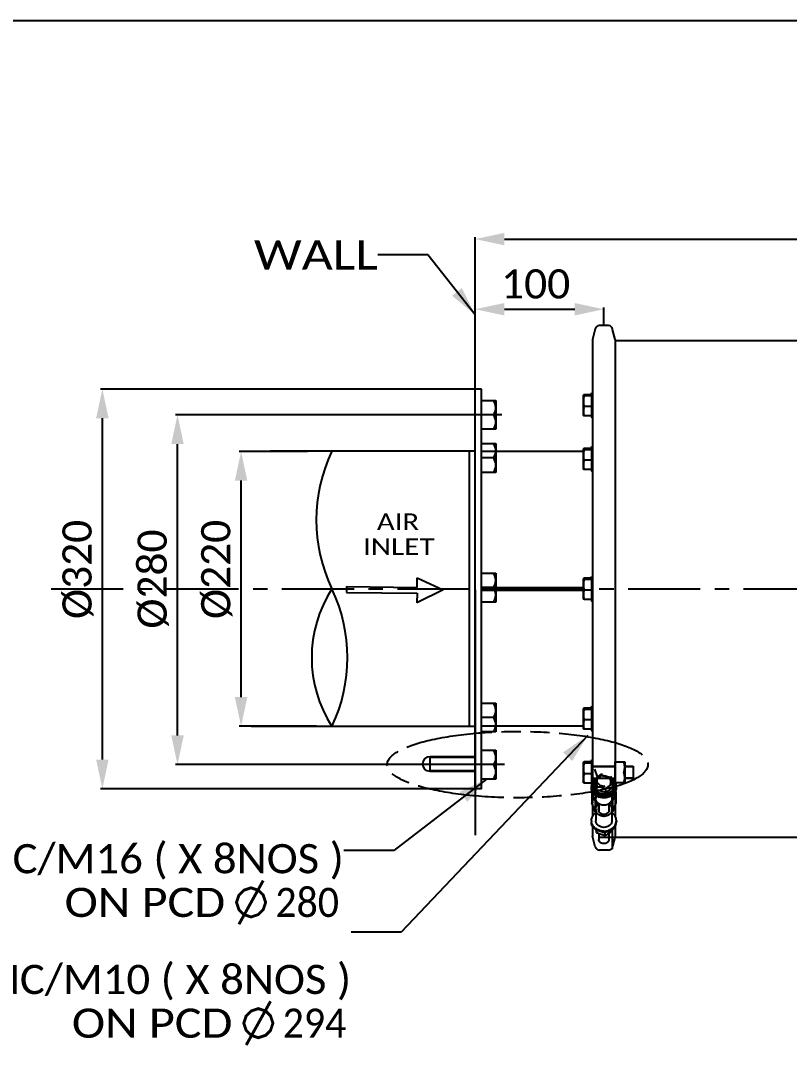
# Model space of a CAD drawing. Header units: millimetres. Extents: x 330 to 5284, y -2489 to 1657.
# Drawn here: x 1496 to 2111, y -1325 to -503 of the extents above; entities that cross this region are included whole.
import ezdxf
from ezdxf.enums import TextEntityAlignment as Align

# ---------------------------------------------------------------- set-up
doc = ezdxf.new("R2010")
doc.units = ezdxf.units.MM
doc.header["$LTSCALE"] = 154
doc.header["$PDMODE"] = 3
doc.header["$PDSIZE"] = 8
doc.linetypes.add('CENTER', pattern=[0.6, 0.375, -0.075, 0.075, -0.075])
doc.linetypes.add('PHANTOM', pattern=[0.8, 0.45, -0.05, 0.1, -0.05, 0.1, -0.05])
doc.layers.get('0').update_dxf_attribs({"linetype": 'CONTINUOUS'})
doc.layers.get('Defpoints').update_dxf_attribs({"linetype": 'CONTINUOUS'})
for name, color, linetype in [('00_BUW_DATUM', 7, 'CONTINUOUS'), ('02___PRT_ALL_AXES', 7, 'CONTINUOUS'), ('DEFAULT_3', 7, 'PHANTOM')]:
    doc.layers.add(name, color=color, linetype=linetype)
doc.styles.get("Standard").update_dxf_attribs({"font": 'calibri.ttf'})
doc.dimstyles.new('DIMSTYLE_1', dxfattribs={"dimtxt": 23.333333, "dimasz": 23.333333, "dimexe": 1.5, "dimexo": 1, "dimgap": 0.875, "dimtad": 1, "dimdec": 0, "dimdsep": 46, "dimtxsty": 'Standard', "dimblk": '_FILLED', "dimblk1": '_FILLED', "dimblk2": '_FILLED', "dimcen": 0.09, "dimazin": 2, "dimtp": 0.01, "dimtm": 0.01, "dimtfac": 1, "dimtdec": 0, "dimtofl": 0, "dimtmove": 0, "dimatfit": 3, "dimldrblk": '_FILLED', "dimfxl": 1, "dimtolj": 1, "dimarcsym": 0})
doc.dimstyles.new('DIMSTYLE_3', dxfattribs={"dimtxt": 23.333333, "dimasz": 23.333333, "dimexe": 1.5, "dimexo": 1, "dimgap": 0.875, "dimtad": 1, "dimdsep": 46, "dimtxsty": 'Standard', "dimblk": '_FILLED', "dimblk1": '_FILLED', "dimblk2": '_FILLED', "dimcen": 0.09, "dimazin": 2, "dimtp": 0.01, "dimtm": 0.01, "dimtfac": 1, "dimtofl": 0, "dimtmove": 0, "dimatfit": 3, "dimldrblk": '_FILLED', "dimfxl": 1, "dimtolj": 1, "dimarcsym": 0})
doc.dimstyles.get("Standard").update_dxf_attribs({"dimtxt": 23.333333, "dimasz": 23.333333, "dimexe": 1.5, "dimexo": 1, "dimtad": 1, "dimdsep": 46, "dimtxsty": 'Standard', "dimblk": '_FILLED', "dimblk1": '_FILLED', "dimblk2": '_FILLED', "dimcen": 0.09, "dimazin": 2, "dimtol": 1, "dimtp": 0.01, "dimtm": 0.01, "dimtfac": 1, "dimtofl": 0, "dimtmove": 0, "dimatfit": 3, "dimldrblk": '_FILLED', "dimfxl": 1, "dimtolj": 1, "dimarcsym": 0})

# ---------------------------------------------------------------- blocks, each defined once
blk = doc.blocks.new('_FILLED')
at = {"color": 0, "linetype": 'ByBlock'}
blk.add_solid([(0, 0), (-1, 0.214), (-1, -0.214)], dxfattribs=at)
blk = doc.blocks.new('*D314')
at = {"color": 0, "lineweight": -2}
for p, q in [((1859.81, -753.81), (1859.81, -733.07)), ((1883.14, -734.57), (1939.47, -734.57)), ((1962.81, -746.72), (1962.81, -733.07))]:
    blk.add_line(p, q, dxfattribs=at)
at = {"layer": 'Defpoints', "color": 0}
for p in [(1962.81, -734.57), (1859.81, -754.81), (1962.81, -747.72)]:
    blk.add_point(p, dxfattribs=at)
at = {"color": 0, "linetype": 'ByBlock', "lineweight": -2, "xscale": 23.3333333333, "yscale": 23.3333333333, "zscale": 23.3333333333, "rotation": 180}
blk.add_blockref('_FILLED', (1859.81, -734.57), dxfattribs=at)
at = {"color": 0, "linetype": 'ByBlock', "lineweight": -2, "xscale": 23.3333333333, "yscale": 23.3333333333, "zscale": 23.3333333333}
blk.add_blockref('_FILLED', (1962.81, -734.57), dxfattribs=at)
at = {"color": 0, "insert": (1908.21, -702.59), "char_height": 23.3333, "attachment_point": 2, "line_spacing_factor": 0.9}
blk.add_mtext('\\A1;\\A1;100', dxfattribs=at)
blk = doc.blocks.new('*D315')
at = {"color": 0, "lineweight": -2}
for p, q in [((1859.81, -753.81), (1859.81, -676.89)), ((1883.14, -678.39), (2436.77, -678.39)), ((2460.11, -747.83), (2460.11, -676.89))]:
    blk.add_line(p, q, dxfattribs=at)
at = {"layer": 'Defpoints', "color": 0}
for p in [(2460.11, -678.39), (1859.81, -754.81), (2460.11, -748.83)]:
    blk.add_point(p, dxfattribs=at)
at = {"color": 0, "linetype": 'ByBlock', "lineweight": -2, "xscale": 23.3333333333, "yscale": 23.3333333333, "zscale": 23.3333333333, "rotation": 180}
blk.add_blockref('_FILLED', (1859.81, -678.39), dxfattribs=at)
at = {"color": 0, "linetype": 'ByBlock', "lineweight": -2, "xscale": 23.3333333333, "yscale": 23.3333333333, "zscale": 23.3333333333}
blk.add_blockref('_FILLED', (2460.11, -678.39), dxfattribs=at)
at = {"color": 0, "insert": (2161.36, -646.41), "char_height": 23.3333, "attachment_point": 2, "line_spacing_factor": 0.9}
blk.add_mtext('\\A1;{\\A1;600}', dxfattribs=at)
blk = doc.blocks.new('*D316')
at = {"color": 0, "lineweight": -2}
for p, q in [((1881.07, -819.19), (1620, -819.19)), ((1621.5, -1075.86), (1621.5, -842.52)), ((1883.24, -1099.19), (1620, -1099.19))]:
    blk.add_line(p, q, dxfattribs=at)
at = {"layer": 'Defpoints', "color": 0}
for p in [(1621.5, -819.19), (1882.07, -819.19), (1884.24, -1099.19)]:
    blk.add_point(p, dxfattribs=at)
at = {"color": 0, "linetype": 'ByBlock', "lineweight": -2, "xscale": 23.3333333333, "yscale": 23.3333333333, "zscale": 23.3333333333}
for p, rotation in [((1621.5, -819.19), 90), ((1621.5, -1099.19), 270)]:
    blk.add_blockref('_FILLED', p, dxfattribs=dict(at, rotation=rotation))
at = {"color": 0, "insert": (1589.52, -950.63), "char_height": 23.333, "attachment_point": 2, "rotation": 90, "line_spacing_factor": 0.9}
blk.add_mtext('\\A1;%%c280', dxfattribs=at)
blk = doc.blocks.new('*D318')
at = {"color": 0, "lineweight": -2}
for p, q in [((1725.67, -848.48), (1670.9, -848.48)), ((1672.4, -1045.14), (1672.4, -871.81)), ((1732.83, -1068.48), (1670.9, -1068.48))]:
    blk.add_line(p, q, dxfattribs=at)
at = {"layer": 'Defpoints', "color": 0}
for p in [(1672.4, -848.48), (1726.67, -848.48), (1733.83, -1068.48)]:
    blk.add_point(p, dxfattribs=at)
at = {"color": 0, "linetype": 'ByBlock', "lineweight": -2, "xscale": 23.3333333333, "yscale": 23.3333333333, "zscale": 23.3333333333}
for p, rotation in [((1672.4, -848.48), 90), ((1672.4, -1068.48), 270)]:
    blk.add_blockref('_FILLED', p, dxfattribs=dict(at, rotation=rotation))
at = {"color": 0, "insert": (1640.41, -942.92), "char_height": 23.333, "attachment_point": 2, "rotation": 90, "line_spacing_factor": 0.9}
blk.add_mtext('\\A1;%%c220', dxfattribs=at)
blk = doc.blocks.new('*D319')
at = {"color": 0, "lineweight": -2}
for p, q in [((1858.81, -798.48), (1559.84, -798.48)), ((1561.34, -1095.14), (1561.34, -821.81)), ((1858.81, -1118.48), (1559.84, -1118.48))]:
    blk.add_line(p, q, dxfattribs=at)
at = {"layer": 'Defpoints', "color": 0}
for p in [(1561.34, -798.48), (1859.81, -798.48), (1859.81, -1118.48)]:
    blk.add_point(p, dxfattribs=at)
at = {"color": 0, "linetype": 'ByBlock', "lineweight": -2, "xscale": 23.3333333333, "yscale": 23.3333333333, "zscale": 23.3333333333}
for p, rotation in [((1561.34, -798.48), 90), ((1561.34, -1118.48), 270)]:
    blk.add_blockref('_FILLED', p, dxfattribs=dict(at, rotation=rotation))
at = {"color": 0, "insert": (1529.36, -942.92), "char_height": 23.333, "attachment_point": 2, "rotation": 90, "line_spacing_factor": 0.9}
blk.add_mtext('\\A1;%%c320', dxfattribs=at)
blk = doc.blocks.new('ARROW_4_BL2', base_point=(1281.09, 1495.31))
at = {"color": 7, "linetype": 'Continuous'}
for p, q in [((1299.04, 1497.64), (1299.13, 1505.31)), ((1299.13, 1505.31), (1319.73, 1495.8)), ((1242.5, 1498.32), (1242.44, 1493.65)), ((1242.5, 1498.32), (1299.04, 1497.64)), ((1319.73, 1495.8), (1298.89, 1485.31)), ((1242.44, 1493.65), (1298.98, 1492.97)), ((1298.98, 1492.97), (1298.89, 1485.31))]:
    blk.add_line(p, q, dxfattribs=at)

msp = doc.modelspace()

# ---------------------------------------------------------------- linework, layer by layer
at = {"color": 0, "linetype": 'Continuous'}
msp.add_line((329.797, -503.375), (2726.995, -503.375), dxfattribs=at)
for p, q in [((329.797, -503.375), (2726.995, -503.375)), ((1859.732, -810.187), (1859.732, -705.873)), ((1971.844, -759.569), (2442.006, -759.569)), ((1864.285, -798.437), (1859.732, -798.437)), ((1859.806, -1118.451), (1859.806, -798.437)), ((1864.806, -819.634), (1864.806, -802.732)), ((1952.806, -801.977), (1953.306, -801.477)), ((1952.806, -801.977), (1952.806, -820.977)), ((1953.306, -801.477), (1953.306, -821.477)), ((1953.755, -801.477), (1953.306, -801.477)), ((1864.775, -807.643), (1876.315, -807.643)), ((1876.315, -807.643), (1876.315, -830.692)), ((1859.806, -959.19), (1859.806, -819.19)), ((1874.619, -819.151), (1864.832, -819.151)), ((1874.892, -819.176), (1864.861, -819.176)), ((1952.806, -820.977), (1953.306, -821.477)), ((1953.755, -821.477), (1953.306, -821.477)), ((1876.315, -830.692), (1864.863, -830.692)), ((1864.783, -842.17), (1876.322, -842.17)), ((1864.843, -861.872), (1864.843, -844.97)), ((1876.322, -842.17), (1876.322, -865.219)), ((1952.806, -845.032), (1953.306, -844.532)), ((1952.806, -845.032), (1952.806, -864.032)), ((1953.306, -844.532), (1953.306, -864.532)), ((1953.755, -844.532), (1953.306, -844.532)), ((1859.732, -848.187), (1695.693, -848.187)), ((1855.253, -1068.687), (1855.253, -848.187)), ((1874.627, -853.678), (1864.84, -853.678)), ((1876.322, -865.219), (1864.871, -865.219)), ((1952.806, -864.032), (1953.306, -864.532)), ((1953.755, -864.532), (1953.306, -864.532)), ((1864.749, -945.981), (1876.289, -945.981)), ((1876.289, -945.981), (1876.289, -969.029)), ((1952.806, -948.977), (1953.306, -948.477)), ((1952.806, -948.977), (1952.806, -967.977)), ((1953.306, -948.477), (1953.306, -968.477)), ((1953.755, -948.477), (1953.306, -948.477)), ((1859.806, -959.19), (1859.806, -1099.19)), ((1874.593, -957.489), (1864.806, -957.489)), ((1876.289, -969.029), (1864.837, -969.029)), ((1952.806, -967.977), (1953.306, -968.477)), ((1953.755, -968.477), (1953.306, -968.477)), ((1859.836, -1030.687), (1859.836, -1155.583)), ((1864.768, -1050.024), (1876.307, -1050.024)), ((1876.307, -1050.024), (1876.307, -1073.073)), ((1952.806, -1052.922), (1953.306, -1052.422)), ((1952.806, -1052.922), (1952.806, -1071.922)), ((1953.306, -1052.422), (1953.306, -1072.422)), ((1953.755, -1052.422), (1953.306, -1052.422)), ((1874.612, -1061.532), (1864.825, -1061.532)), ((1859.836, -1068.687), (1680.341, -1068.687)), ((1876.307, -1073.073), (1864.856, -1073.073)), ((1952.806, -1071.922), (1953.306, -1072.422)), ((1953.755, -1072.422), (1953.306, -1072.422)), ((1864.804, -1087.682), (1876.344, -1087.682)), ((1876.344, -1087.682), (1876.344, -1110.731)), ((1823.466, -1092.843), (1823.466, -1104.475)), ((1859.836, -1092.843), (1823.466, -1092.843)), ((1823.466, -1093.235), (1859.836, -1093.235)), ((1859.836, -1111.002), (1859.836, -1099.37)), ((1874.648, -1099.19), (1864.861, -1099.19)), ((1952.806, -1095.977), (1953.306, -1095.477)), ((1952.806, -1095.977), (1952.806, -1114.977)), ((1953.306, -1095.477), (1953.306, -1115.477)), ((1953.755, -1095.477), (1953.306, -1095.477)), ((1953.895, -1100.437), (1971.804, -1100.437)), ((1971.804, -1100.847), (1953.895, -1100.847)), ((1971.761, -1113.897), (1971.761, -1096.987)), ((1971.761, -1096.987), (1979.525, -1096.987)), ((1979.525, -1096.987), (1979.525, -1113.897)), ((1979.568, -1100.464), (1986.254, -1100.464)), ((1986.243, -1100.847), (1979.568, -1100.847)), ((1986.243, -1100.439), (1986.243, -1110.437)), ((1823.466, -1104.475), (1859.836, -1104.475)), ((1859.838, -1104.095), (1823.468, -1104.095)), ((1955.216, -1102.889), (1957.422, -1108.951)), ((1876.344, -1110.731), (1864.892, -1110.731)), ((1952.806, -1114.977), (1953.306, -1115.477)), ((1952.806, -1116.692), (1952.818, -1116.294)), ((1953.694, -1113.312), (1953.296, -1112.219)), ((1953.296, -1113.364), (1955.216, -1112.889)), ((1955.759, -1120.135), (1953.296, -1113.364)), ((1953.296, -1114.975), (1953.296, -1123.83)), ((1953.755, -1115.477), (1953.306, -1115.477)), ((1953.809, -1110.086), (1971.717, -1110.086)), ((1971.717, -1110.437), (1953.809, -1110.437)), ((1954.306, -1115.419), (1954.306, -1116.416)), ((1955.644, -1113.538), (1955.644, -1110.778)), ((1957.269, -1119.644), (1955.644, -1113.538)), ((1955.759, -1110.135), (1955.759, -1110.651)), ((1957.269, -1119.644), (1957.269, -1116.884)), ((1969.968, -1117.301), (1969.968, -1114.541)), ((1971.306, -1115.419), (1971.306, -1116.416)), ((1979.525, -1113.897), (1971.761, -1113.897)), ((1972.795, -1117.091), (1972.806, -1116.692)), ((1986.249, -1110.086), (1979.481, -1110.086)), ((1986.243, -1110.437), (1979.481, -1110.419)), ((1859.836, -1118.451), (1864.389, -1118.451)), ((1953.296, -1121.074), (1953.713, -1120.971)), ((1955.759, -1127.845), (1953.296, -1121.074)), ((1953.296, -1121.074), (1953.296, -1129.929)), ((1956.306, -1123.846), (1956.306, -1126.378)), ((1964.431, -1121.526), (1957.269, -1119.644)), ((1969.968, -1117.301), (1964.431, -1121.526)), ((1964.431, -1121.526), (1964.431, -1118.766)), ((1969.306, -1123.849), (1969.306, -1126.378)), ((1972.316, -1121.074), (1969.853, -1127.845)), ((1971.901, -1120.971), (1972.316, -1121.074)), ((1972.316, -1121.074), (1972.316, -1129.929)), ((1955.759, -1136.7), (1953.296, -1129.929)), ((1955.759, -1127.845), (1955.759, -1136.7)), ((1958.806, -1130.633), (1958.806, -1136.919)), ((1966.806, -1130.633), (1966.806, -1136.919)), ((1969.853, -1127.845), (1969.853, -1136.7)), ((1972.316, -1129.929), (1969.853, -1136.7)), ((1956.306, -1135.233), (1956.306, -1144.088)), ((1969.306, -1135.233), (1969.306, -1144.088)), ((1958.806, -1154.383), (1958.806, -1159.142)), ((1958.806, -1157.306), (2442.217, -1157.306)), ((1966.806, -1154.221), (1966.806, -1159.142))]:
    msp.add_line(p, q)
at = {"linetype": 'CENTER'}
msp.add_line((1520.281, -958.437), (2544.488, -958.437), dxfattribs=at)
at = {"const_width": 2.333}
for points in [[(1670.671, -1227.042), (1690.115, -1192.042)], [(1668.726, -1209.542), (1670.671, -1203.708), (1674.56, -1199.819), (1680.393, -1197.875), (1686.226, -1199.819), (1690.115, -1203.708), (1692.06, -1209.542), (1690.115, -1215.375), (1686.226, -1219.264), (1680.393, -1221.208), (1674.56, -1219.264), (1670.671, -1215.375), (1668.726, -1209.542)], [(1676.5, -1323.738), (1695.944, -1288.738)], [(1674.555, -1306.238), (1676.5, -1300.405), (1680.388, -1296.516), (1686.222, -1294.571), (1692.055, -1296.516), (1695.944, -1300.405), (1697.888, -1306.238), (1695.944, -1312.071), (1692.055, -1315.96), (1686.222, -1317.905), (1680.388, -1315.96), (1676.5, -1312.071), (1674.555, -1306.238)]]:
    msp.add_lwpolyline(points, dxfattribs=at)
for centre, radius, start, end in [((1865.987, -813.481), 10.327, 326.700648, 34.422079), ((1865.648, -824.921), 10.666, 327.249117, 32.750883), ((1865.995, -848.008), 10.327, 326.700648, 34.422079), ((1860.308, -903.312), 127.748, 154.436254, 205.563746), ((1865.656, -859.448), 10.666, 327.249117, 32.750883), ((1865.961, -951.819), 10.327, 326.700648, 34.422079), ((1830.934, -1013.562), 102.039, 147.300522, 212.699478), ((1629.825, -1013.562), 127.748, 334.436254, 25.563746), ((1865.622, -963.259), 10.666, 327.249117, 32.750883), ((1865.98, -1055.862), 10.327, 326.700648, 34.422079), ((1865.641, -1067.303), 10.666, 327.249117, 32.750883), ((1866.016, -1093.52), 10.327, 326.700648, 34.422079), ((1823.466, -1098.659), 5.816, 90, 270), ((1865.677, -1104.96), 10.666, 327.249117, 32.750883), ((1967.343, -1101.214), 12.182, 339.694177, 20.305823), ((1961.629, -1124.163), 16.005, 90.623946, 91.599739), ((1967.343, -1109.669), 12.182, 339.694177, 20.305823), ((1959.769, -1116.691), 6.963, 180.00751, 186.768846), ((1953.521, -1113.969), 4.44, 55.155827, 59.723925), ((1965.847, -1116.691), 6.959, 353.206597, 356.704722), ((1952.995, -1139.428), 23.615, 61.037389, 61.790393), ((1962.794, -1143.192), 10.078, 261.531993, 262.421206), ((1962.806, -1143.092), 10.179, 262.432059, 270.002796), ((1962.807, -1143.092), 10.179, 269.997177, 277.570733), ((1962.818, -1143.192), 10.078, 277.581583, 278.459889)]:
    msp.add_arc(centre, radius, start, end)
for points, knots in [([(1961.182, -1108.164), (1960.722, -1108.342), (1959.755, -1108.788), (1958.337, -1109.724), (1956.949, -1110.957), (1956.075, -1111.899), (1955.644, -1112.389)], [0, 0, 0, 0, 0.2102618, 0.4526487, 0.7218442, 1, 1, 1, 1]), ([(1961.762, -1106.992), (1961.045, -1107.103), (1959.675, -1107.547), (1958.032, -1108.846), (1957.09, -1110.615), (1957.061, -1112.58), (1957.952, -1114.37), (1959.562, -1115.702), (1961.624, -1116.42), (1963.119, -1116.434), (1963.851, -1116.32)], [0, 0, 0, 0, 0.1332059, 0.2587317, 0.3759134, 0.489283, 0.6060538, 0.7310402, 0.8638838, 1, 1, 1, 1]), ([(1968.344, -1110.046), (1967.257, -1109.445), (1965.556, -1108.666), (1963.184, -1108.204), (1962.016, -1108.153), (1961.454, -1108.158)], [0, 0, 0, 0, 0.5159431, 0.7667609, 1, 1, 1, 1]), ([(1963.851, -1117.931), (1964.567, -1117.82), (1965.937, -1117.376), (1967.58, -1116.077), (1968.522, -1114.308), (1968.551, -1112.343), (1967.661, -1110.553), (1966.05, -1109.221), (1963.988, -1108.503), (1962.494, -1108.489), (1961.762, -1108.603)], [0, 0, 0, 0, 0.1332059, 0.2587317, 0.3759134, 0.489283, 0.6060538, 0.7310402, 0.8638838, 1, 1, 1, 1]), ([(1969.968, -1114.541), (1969.728, -1113.331), (1969.295, -1111.267), (1968.671, -1109.246), (1968.344, -1108.434)], [0, 0, 0, 0, 0.584933, 1, 1, 1, 1]), ([(1955.64, -1110.884), (1955.226, -1111.237), (1954.472, -1112.007), (1953.594, -1113.336), (1953.017, -1114.779), (1952.847, -1115.791), (1952.818, -1116.294)], [0, 0, 0, 0, 0.2606283, 0.5129721, 0.7585628, 1, 1, 1, 1]), ([(1972.295, -1116.794), (1972.266, -1117.313), (1972.08, -1118.357), (1971.442, -1119.834), (1970.473, -1121.174), (1969.212, -1122.328), (1967.708, -1123.253), (1965.445, -1124.141), (1962.351, -1124.52), (1959.302, -1123.9), (1957.145, -1122.833), (1955.752, -1121.791), (1954.628, -1120.541), (1953.816, -1119.127), (1953.351, -1117.604), (1953.287, -1116.554), (1953.317, -1116.037)], [0, 0, 0, 0, 0.0570026, 0.1151316, 0.1750746, 0.2371899, 0.3014886, 0.3676641, 0.5027933, 0.6371581, 0.7024743, 0.7657282, 0.8267613, 0.8857544, 0.9432304, 1, 1, 1, 1]), ([(1955.625, -1111.236), (1955.285, -1111.563), (1954.668, -1112.263), (1953.953, -1113.447), (1953.483, -1114.715), (1953.342, -1115.598), (1953.317, -1116.037)], [0, 0, 0, 0, 0.2594267, 0.5114394, 0.7575296, 1, 1, 1, 1]), ([(1955.631, -1111.624), (1955.213, -1112.173), (1954.543, -1113.384), (1954.306, -1114.751), (1954.306, -1115.419)], [0, 0, 0, 0, 0.5079316, 1, 1, 1, 1]), ([(1954.306, -1115.419), (1954.306, -1115.883), (1954.418, -1116.821), (1954.912, -1118.165), (1955.71, -1119.399), (1956.778, -1120.475), (1958.075, -1121.356), (1960.054, -1122.232), (1961.707, -1122.499), (1962.806, -1122.499)], [0, 0, 0, 0, 0.113715, 0.2292768, 0.3481857, 0.471328, 0.5988948, 0.7304165, 1, 1, 1, 1]), ([(1971.306, -1116.416), (1971.306, -1116.879), (1971.194, -1117.818), (1970.701, -1119.161), (1969.903, -1120.395), (1968.834, -1121.471), (1967.537, -1122.352), (1965.557, -1123.228), (1962.806, -1123.675), (1960.055, -1123.228), (1958.075, -1122.352), (1956.778, -1121.471), (1955.71, -1120.395), (1954.912, -1119.161), (1954.418, -1117.818), (1954.306, -1116.879), (1954.306, -1116.416)], [0, 0, 0, 0, 0.0568577, 0.1146383, 0.1740927, 0.2356641, 0.2994474, 0.3652083, 0.5000002, 0.6347916, 0.7005524, 0.7643356, 0.8259068, 0.8853613, 0.9431421, 1, 1, 1, 1]), ([(1955.644, -1110.778), (1955.972, -1111.589), (1956.595, -1113.61), (1957.029, -1115.675), (1957.269, -1116.884)], [0, 0, 0, 0, 0.4150567, 1, 1, 1, 1]), ([(1957.269, -1116.884), (1957.823, -1116.869), (1958.977, -1116.896), (1961.349, -1117.29), (1963.063, -1118.031), (1964.158, -1118.618)], [0, 0, 0, 0, 0.2315405, 0.4809889, 1, 1, 1, 1]), ([(1962.806, -1122.499), (1963.905, -1122.499), (1965.559, -1122.232), (1967.537, -1121.356), (1968.834, -1120.475), (1969.903, -1119.399), (1970.701, -1118.165), (1971.194, -1116.821), (1971.306, -1115.883), (1971.306, -1115.419)], [0, 0, 0, 0, 0.2695835, 0.4011052, 0.528672, 0.6518143, 0.7707232, 0.886285, 1, 1, 1, 1]), ([(1964.431, -1118.766), (1964.861, -1118.276), (1965.735, -1117.335), (1967.123, -1116.101), (1968.541, -1115.165), (1969.508, -1114.719), (1969.968, -1114.541)], [0, 0, 0, 0, 0.2781591, 0.5473413, 0.7897381, 1, 1, 1, 1]), ([(1972.806, -1116.692), (1972.806, -1116.06), (1972.628, -1114.775), (1971.847, -1112.966), (1970.601, -1111.36), (1969.525, -1110.493), (1968.939, -1110.114)], [0, 0, 0, 0, 0.2389798, 0.4830885, 0.7361855, 1, 1, 1, 1]), ([(1972.295, -1116.794), (1972.33, -1116.199), (1972.233, -1114.982), (1971.599, -1113.244), (1970.515, -1111.676), (1969.552, -1110.814), (1969.022, -1110.432)], [0, 0, 0, 0, 0.2401293, 0.4843612, 0.7369114, 1, 1, 1, 1]), ([(1971.306, -1115.419), (1971.306, -1114.984), (1971.208, -1114.103), (1970.772, -1112.835), (1970.065, -1111.658), (1969.44, -1110.972), (1969.094, -1110.656)], [0, 0, 0, 0, 0.2421174, 0.4877225, 0.7397311, 1, 1, 1, 1]), ([(1972.757, -1117.514), (1972.697, -1118.025), (1972.458, -1119.046), (1971.774, -1120.483), (1970.788, -1121.788), (1969.095, -1123.314), (1966.413, -1124.66), (1962.805, -1125.205), (1959.197, -1124.66), (1956.515, -1123.313), (1954.823, -1121.786), (1953.837, -1120.481), (1953.154, -1119.044), (1952.915, -1118.023), (1952.855, -1117.512)], [0, 0, 0, 0, 0.0568826, 0.1149562, 0.1747849, 0.2366517, 0.365775, 0.5000114, 0.6342457, 0.763364, 0.8252277, 0.8850536, 0.9431267, 1, 1, 1, 1]), ([(1957.646, -1130.867), (1957.646, -1130.571), (1957.558, -1129.971), (1957.174, -1129.132), (1956.565, -1128.397), (1956.043, -1128.011), (1955.759, -1127.845)], [0, 0, 0, 0, 0.2380697, 0.4817972, 0.7352352, 1, 1, 1, 1]), ([(1969.306, -1126.378), (1969.306, -1126.733), (1969.221, -1127.45), (1968.843, -1128.477), (1968.233, -1129.421), (1967.128, -1130.534), (1965.302, -1131.526), (1962.806, -1131.927), (1960.31, -1131.526), (1958.484, -1130.534), (1957.38, -1129.421), (1956.769, -1128.477), (1956.392, -1127.45), (1956.306, -1126.733), (1956.306, -1126.378)], [0, 0, 0, 0, 0.0569163, 0.1147596, 0.1742771, 0.2359136, 0.3650661, 0.5, 0.6349339, 0.7640864, 0.8257229, 0.8852404, 0.9430837, 1, 1, 1, 1]), ([(1956.306, -1135.233), (1956.306, -1134.781), (1956.446, -1133.861), (1956.849, -1133.024), (1957.103, -1132.636)], [0, 0, 0, 0, 0.4936425, 1, 1, 1, 1]), ([(1957.103, -1132.636), (1957.276, -1132.372), (1957.55, -1131.801), (1957.646, -1131.174), (1957.646, -1130.867)], [0, 0, 0, 0, 0.5063686, 1, 1, 1, 1]), ([(1958.798, -1133.53), (1958.64, -1133.787), (1958.392, -1134.339), (1958.306, -1134.938), (1958.306, -1135.233)], [0, 0, 0, 0, 0.5057448, 1, 1, 1, 1]), ([(1967.306, -1135.233), (1967.306, -1134.938), (1967.22, -1134.339), (1966.972, -1133.787), (1966.815, -1133.53)], [0, 0, 0, 0, 0.4942552, 1, 1, 1, 1]), ([(1969.853, -1127.845), (1969.57, -1128.011), (1969.048, -1128.397), (1968.438, -1129.132), (1968.054, -1129.971), (1967.967, -1130.571), (1967.967, -1130.867)], [0, 0, 0, 0, 0.2647648, 0.5182028, 0.7619303, 1, 1, 1, 1]), ([(1967.967, -1130.867), (1967.967, -1131.174), (1968.062, -1131.801), (1968.336, -1132.372), (1968.51, -1132.636)], [0, 0, 0, 0, 0.4936314, 1, 1, 1, 1]), ([(1968.51, -1132.636), (1968.764, -1133.024), (1969.166, -1133.861), (1969.306, -1134.781), (1969.306, -1135.233)], [0, 0, 0, 0, 0.5063575, 1, 1, 1, 1]), ([(1956.311, -1137.082), (1956.268, -1137.047), (1956.092, -1136.909), (1955.905, -1136.785), (1955.759, -1136.7)], [0, 0, 0, 0, 0.2476027, 1, 1, 1, 1]), ([(1969.306, -1135.233), (1969.306, -1135.588), (1969.221, -1136.305), (1968.843, -1137.333), (1968.233, -1138.276), (1967.128, -1139.389), (1965.302, -1140.381), (1962.806, -1140.782), (1960.31, -1140.381), (1958.484, -1139.389), (1957.38, -1138.276), (1956.769, -1137.333), (1956.392, -1136.305), (1956.306, -1135.588), (1956.306, -1135.233)], [0, 0, 0, 0, 0.0569163, 0.1147596, 0.1742771, 0.2359136, 0.3650661, 0.5, 0.6349339, 0.7640864, 0.8257229, 0.8852404, 0.9430837, 1, 1, 1, 1]), ([(1958.306, -1135.233), (1958.306, -1135.478), (1958.365, -1135.975), (1958.717, -1136.935), (1959.588, -1137.991), (1961.077, -1138.795), (1962.806, -1139.076), (1964.535, -1138.795), (1966.024, -1137.991), (1966.895, -1136.935), (1967.247, -1135.975), (1967.306, -1135.478), (1967.306, -1135.233)], [0, 0, 0, 0, 0.0569911, 0.1149094, 0.2355687, 0.3648894, 0.5, 0.6351106, 0.7644313, 0.8850906, 0.9430089, 1, 1, 1, 1]), ([(1969.853, -1136.7), (1969.804, -1136.729), (1969.613, -1136.845), (1969.431, -1136.976), (1969.301, -1137.082)], [0, 0, 0, 0, 0.2524676, 1, 1, 1, 1]), ([(1962.806, -1153.247), (1961.513, -1153.247), (1959.568, -1152.933), (1957.241, -1151.902), (1955.714, -1150.866), (1954.457, -1149.6), (1953.519, -1148.148), (1952.938, -1146.568), (1952.806, -1145.464), (1952.806, -1144.918)], [0, 0, 0, 0, 0.2695829, 0.4011052, 0.5286719, 0.6518146, 0.7707234, 0.8862874, 1, 1, 1, 1]), ([(1969.306, -1144.088), (1969.306, -1144.443), (1969.221, -1145.16), (1968.843, -1146.188), (1968.233, -1147.131), (1967.128, -1148.245), (1965.302, -1149.236), (1962.806, -1149.638), (1960.31, -1149.236), (1958.484, -1148.245), (1957.38, -1147.131), (1956.769, -1146.188), (1956.392, -1145.16), (1956.306, -1144.443), (1956.306, -1144.088)], [0, 0, 0, 0, 0.0569163, 0.1147596, 0.1742771, 0.2359136, 0.3650661, 0.5, 0.6349339, 0.7640864, 0.8257229, 0.8852404, 0.9430837, 1, 1, 1, 1]), ([(1962.806, -1153.247), (1964.099, -1153.247), (1966.045, -1152.933), (1968.372, -1151.902), (1969.898, -1150.866), (1971.155, -1149.6), (1972.094, -1148.148), (1972.675, -1146.568), (1972.806, -1145.464), (1972.806, -1144.918)], [0, 0, 0, 0, 0.2695829, 0.4011052, 0.5286719, 0.6518146, 0.7707234, 0.8862874, 1, 1, 1, 1]), ([(1963.54, -1162.417), (1962.966, -1162.506), (1961.795, -1162.474), (1960.222, -1161.822), (1959.091, -1160.656), (1958.806, -1159.63), (1958.806, -1159.142)], [0, 0, 0, 0, 0.2696369, 0.5305829, 0.7730464, 1, 1, 1, 1]), ([(1966.806, -1159.142), (1966.806, -1159.527), (1966.635, -1160.325), (1965.916, -1161.342), (1964.842, -1162.087), (1963.986, -1162.348), (1963.54, -1162.417)], [0, 0, 0, 0, 0.2309419, 0.4725606, 0.7297295, 1, 1, 1, 1])]:
    msp.add_open_spline(points, degree=3, knots=knots)
at = {"layer": '00_BUW_DATUM'}
for p, q in [((1946.433, -803.43), (1946.406, -803.524)), ((1946.406, -819.477), (1946.406, -803.477)), ((1952.806, -803.026), (1947.121, -803.026)), ((1952.806, -804.021), (1947.121, -804.021)), ((1952.806, -812.472), (1947.121, -812.472)), ((1946.406, -819.477), (1946.433, -819.524)), ((1952.806, -819.928), (1947.121, -819.928)), ((1952.806, -846.082), (1947.121, -846.082)), ((1946.433, -846.486), (1946.406, -846.579)), ((1946.406, -862.532), (1946.406, -846.532)), ((1952.806, -847.076), (1947.121, -847.076)), ((1946.406, -862.532), (1946.433, -862.579)), ((1952.806, -855.527), (1947.121, -855.527)), ((1952.806, -862.983), (1947.121, -862.983)), ((1946.433, -950.43), (1946.406, -950.524)), ((1946.406, -966.477), (1946.406, -950.477)), ((1952.806, -950.026), (1947.121, -950.026)), ((1952.806, -951.021), (1947.121, -951.021)), ((1952.806, -959.472), (1947.121, -959.472)), ((1946.406, -966.477), (1946.433, -966.524)), ((1952.806, -966.928), (1947.121, -966.928)), ((1946.433, -1054.375), (1946.406, -1054.468)), ((1946.406, -1070.422), (1946.406, -1054.422)), ((1952.806, -1053.971), (1947.121, -1053.971)), ((1952.806, -1054.966), (1947.121, -1054.966)), ((1952.806, -1063.416), (1947.121, -1063.416)), ((1946.406, -1070.422), (1946.433, -1070.469)), ((1952.806, -1070.873), (1947.121, -1070.873)), ((1946.433, -1097.43), (1946.406, -1097.524)), ((1946.406, -1113.477), (1946.406, -1097.477)), ((1952.806, -1097.026), (1947.121, -1097.026)), ((1952.806, -1098.021), (1947.121, -1098.021)), ((1952.806, -1106.472), (1947.121, -1106.472)), ((1946.406, -1113.477), (1946.433, -1113.524)), ((1952.806, -1113.928), (1947.121, -1113.928)), ((1952.806, -1117.523), (1952.806, -1116.692)), ((1972.806, -1117.523), (1972.806, -1116.692)), ((1972.795, -1117.921), (1972.806, -1117.523)), ((1952.806, -1144.088), (1952.806, -1144.918)), ((1972.806, -1144.088), (1972.806, -1144.918)), ((1956.924, -1153.517), (1956.924, -1151.629)), ((1963.903, -1155.818), (1963.903, -1153.195)), ((1969.785, -1151.934), (1969.785, -1150.855))]:
    msp.add_line(p, q, dxfattribs=at)
for centre, radius, start, end in [((1959.765, -1144.087), 6.958, 180.006782, 186.812914), ((1965.848, -1144.087), 6.958, 353.187086, 359.993218), ((2022.059, -1139.199), 66.689, 190.503427, 192.39734)]:
    msp.add_arc(centre, radius, start, end, dxfattribs=at)
for points, knots in [([(1946.406, -803.524), (1946.406, -803.629), (1946.586, -803.78), (1946.839, -803.91), (1947.021, -803.984), (1947.121, -804.021)], [0, 0, 0, 0, 0.3540021, 0.6425833, 1, 1, 1, 1]), ([(1947.121, -804.021), (1946.905, -804.706), (1946.543, -806.096), (1946.406, -807.531), (1946.406, -808.246)], [0, 0, 0, 0, 0.5011339, 1, 1, 1, 1]), ([(1947.121, -803.026), (1946.968, -803.084), (1946.759, -803.168), (1946.532, -803.314), (1946.456, -803.391), (1946.433, -803.43)], [0, 0, 0, 0, 0.6065752, 0.8305968, 1, 1, 1, 1]), ([(1946.406, -808.246), (1946.406, -808.961), (1946.543, -810.396), (1946.905, -811.787), (1947.121, -812.472)], [0, 0, 0, 0, 0.4988575, 1, 1, 1, 1]), ([(1947.121, -812.472), (1946.906, -813.073), (1946.545, -814.296), (1946.406, -815.568), (1946.406, -816.2)], [0, 0, 0, 0, 0.5029179, 1, 1, 1, 1]), ([(1946.406, -816.2), (1946.406, -816.831), (1946.545, -818.104), (1946.906, -819.326), (1947.121, -819.928)], [0, 0, 0, 0, 0.4970736, 1, 1, 1, 1]), ([(1947.121, -819.928), (1946.968, -819.871), (1946.759, -819.786), (1946.532, -819.641), (1946.456, -819.563), (1946.433, -819.524)], [0, 0, 0, 0, 0.6065752, 0.8305968, 1, 1, 1, 1]), ([(1947.121, -846.082), (1946.968, -846.139), (1946.759, -846.224), (1946.532, -846.369), (1946.456, -846.446), (1946.433, -846.486)], [0, 0, 0, 0, 0.6065752, 0.8305968, 1, 1, 1, 1]), ([(1946.406, -846.579), (1946.406, -846.685), (1946.586, -846.835), (1946.839, -846.965), (1947.021, -847.039), (1947.121, -847.076)], [0, 0, 0, 0, 0.3540021, 0.6425833, 1, 1, 1, 1]), ([(1947.121, -847.076), (1946.905, -847.761), (1946.543, -849.152), (1946.406, -850.587), (1946.406, -851.302)], [0, 0, 0, 0, 0.5011339, 1, 1, 1, 1]), ([(1946.406, -851.302), (1946.406, -852.016), (1946.543, -853.451), (1946.905, -854.842), (1947.121, -855.527)], [0, 0, 0, 0, 0.4988575, 1, 1, 1, 1]), ([(1947.121, -855.527), (1946.906, -856.128), (1946.545, -857.351), (1946.406, -858.624), (1946.406, -859.255)], [0, 0, 0, 0, 0.5029179, 1, 1, 1, 1]), ([(1946.406, -859.255), (1946.406, -859.886), (1946.545, -861.159), (1946.906, -862.382), (1947.121, -862.983)], [0, 0, 0, 0, 0.4970736, 1, 1, 1, 1]), ([(1947.121, -862.983), (1946.968, -862.926), (1946.759, -862.841), (1946.532, -862.696), (1946.456, -862.619), (1946.433, -862.579)], [0, 0, 0, 0, 0.6065752, 0.8305968, 1, 1, 1, 1]), ([(1946.406, -950.524), (1946.406, -950.629), (1946.586, -950.78), (1946.839, -950.91), (1947.021, -950.984), (1947.121, -951.021)], [0, 0, 0, 0, 0.3540021, 0.6425833, 1, 1, 1, 1]), ([(1947.121, -951.021), (1946.905, -951.706), (1946.543, -953.096), (1946.406, -954.531), (1946.406, -955.246)], [0, 0, 0, 0, 0.5011339, 1, 1, 1, 1]), ([(1947.121, -950.026), (1946.968, -950.084), (1946.759, -950.168), (1946.532, -950.314), (1946.456, -950.391), (1946.433, -950.43)], [0, 0, 0, 0, 0.6065752, 0.8305968, 1, 1, 1, 1]), ([(1946.406, -955.246), (1946.406, -955.961), (1946.543, -957.396), (1946.905, -958.787), (1947.121, -959.472)], [0, 0, 0, 0, 0.4988575, 1, 1, 1, 1]), ([(1947.121, -959.472), (1946.906, -960.073), (1946.545, -961.296), (1946.406, -962.568), (1946.406, -963.2)], [0, 0, 0, 0, 0.5029179, 1, 1, 1, 1]), ([(1946.406, -963.2), (1946.406, -963.831), (1946.545, -965.104), (1946.906, -966.326), (1947.121, -966.928)], [0, 0, 0, 0, 0.4970736, 1, 1, 1, 1]), ([(1947.121, -966.928), (1946.968, -966.871), (1946.759, -966.786), (1946.532, -966.641), (1946.456, -966.563), (1946.433, -966.524)], [0, 0, 0, 0, 0.6065752, 0.8305968, 1, 1, 1, 1]), ([(1946.406, -1054.468), (1946.406, -1054.574), (1946.586, -1054.725), (1946.839, -1054.854), (1947.021, -1054.928), (1947.121, -1054.966)], [0, 0, 0, 0, 0.3540021, 0.6425833, 1, 1, 1, 1]), ([(1947.121, -1054.966), (1946.905, -1055.65), (1946.543, -1057.041), (1946.406, -1058.476), (1946.406, -1059.191)], [0, 0, 0, 0, 0.5011339, 1, 1, 1, 1]), ([(1946.406, -1059.191), (1946.406, -1059.906), (1946.543, -1061.341), (1946.905, -1062.732), (1947.121, -1063.416)], [0, 0, 0, 0, 0.4988575, 1, 1, 1, 1]), ([(1947.121, -1053.971), (1946.968, -1054.028), (1946.759, -1054.113), (1946.532, -1054.258), (1946.456, -1054.336), (1946.433, -1054.375)], [0, 0, 0, 0, 0.6065752, 0.8305968, 1, 1, 1, 1]), ([(1947.121, -1063.416), (1946.906, -1064.018), (1946.545, -1065.24), (1946.406, -1066.513), (1946.406, -1067.144)], [0, 0, 0, 0, 0.5029179, 1, 1, 1, 1]), ([(1946.406, -1067.144), (1946.406, -1067.776), (1946.545, -1069.048), (1946.906, -1070.271), (1947.121, -1070.873)], [0, 0, 0, 0, 0.4970736, 1, 1, 1, 1]), ([(1947.121, -1070.873), (1946.968, -1070.816), (1946.759, -1070.731), (1946.532, -1070.586), (1946.456, -1070.508), (1946.433, -1070.469)], [0, 0, 0, 0, 0.6065752, 0.8305968, 1, 1, 1, 1]), ([(1946.406, -1097.524), (1946.406, -1097.629), (1946.586, -1097.78), (1946.839, -1097.91), (1947.021, -1097.984), (1947.121, -1098.021)], [0, 0, 0, 0, 0.3540021, 0.6425833, 1, 1, 1, 1]), ([(1947.121, -1098.021), (1946.905, -1098.706), (1946.543, -1100.096), (1946.406, -1101.531), (1946.406, -1102.246)], [0, 0, 0, 0, 0.5011339, 1, 1, 1, 1]), ([(1947.121, -1097.026), (1946.968, -1097.084), (1946.759, -1097.168), (1946.532, -1097.314), (1946.456, -1097.391), (1946.433, -1097.43)], [0, 0, 0, 0, 0.6065752, 0.8305968, 1, 1, 1, 1]), ([(1946.406, -1102.246), (1946.406, -1102.961), (1946.543, -1104.396), (1946.905, -1105.787), (1947.121, -1106.472)], [0, 0, 0, 0, 0.4988575, 1, 1, 1, 1]), ([(1947.121, -1106.472), (1946.906, -1107.073), (1946.545, -1108.296), (1946.406, -1109.568), (1946.406, -1110.2)], [0, 0, 0, 0, 0.5029179, 1, 1, 1, 1]), ([(1946.406, -1110.2), (1946.406, -1110.831), (1946.545, -1112.104), (1946.906, -1113.326), (1947.121, -1113.928)], [0, 0, 0, 0, 0.4970736, 1, 1, 1, 1]), ([(1947.121, -1113.928), (1946.968, -1113.871), (1946.759, -1113.786), (1946.532, -1113.641), (1946.456, -1113.563), (1946.433, -1113.524)], [0, 0, 0, 0, 0.6065752, 0.8305968, 1, 1, 1, 1]), ([(1972.795, -1117.921), (1972.764, -1118.459), (1972.573, -1119.541), (1971.921, -1121.074), (1970.929, -1122.469), (1969.637, -1123.677), (1968.094, -1124.653), (1965.766, -1125.606), (1962.566, -1126.054), (1959.391, -1125.481), (1957.116, -1124.434), (1955.63, -1123.397), (1954.408, -1122.139), (1953.497, -1120.704), (1952.934, -1119.146), (1952.806, -1118.059), (1952.806, -1117.522)], [0, 0, 0, 0, 0.0569113, 0.1149221, 0.1746988, 0.2366034, 0.3006643, 0.3666036, 0.501417, 0.6358536, 0.7013679, 0.7649094, 0.8262713, 0.8855639, 0.94323, 1, 1, 1, 1]), ([(1952.806, -1144.088), (1952.806, -1143.489), (1952.966, -1142.273), (1953.667, -1140.55), (1954.792, -1138.999), (1955.769, -1138.142), (1956.304, -1137.761)], [0, 0, 0, 0, 0.2398426, 0.4843554, 0.7371318, 1, 1, 1, 1]), ([(1972.806, -1144.088), (1972.806, -1143.489), (1972.647, -1142.273), (1971.946, -1140.55), (1970.821, -1138.999), (1969.844, -1138.142), (1969.309, -1137.761)], [0, 0, 0, 0, 0.2398426, 0.4843554, 0.7371318, 1, 1, 1, 1]), ([(1962.806, -1152.417), (1961.593, -1152.417), (1959.769, -1152.14), (1957.556, -1151.232), (1956.079, -1150.314), (1954.826, -1149.185), (1953.839, -1147.88), (1953.155, -1146.444), (1952.916, -1145.423), (1952.855, -1144.913)], [0, 0, 0, 0, 0.2682221, 0.3994499, 0.5271367, 0.6507577, 0.7703076, 0.8863529, 1, 1, 1, 1]), ([(1962.806, -1152.417), (1964.019, -1152.417), (1965.844, -1152.14), (1968.056, -1151.232), (1969.534, -1150.314), (1970.787, -1149.185), (1971.773, -1147.88), (1972.457, -1146.444), (1972.696, -1145.423), (1972.757, -1144.913)], [0, 0, 0, 0, 0.2682221, 0.3994499, 0.5271367, 0.6507577, 0.7703076, 0.8863529, 1, 1, 1, 1]), ([(1956.924, -1153.517), (1957.208, -1153.659), (1958.344, -1154.211), (1959.516, -1154.692), (1960.414, -1154.988)], [0, 0, 0, 0, 0.2513585, 1, 1, 1, 1]), ([(1960.414, -1154.988), (1960.993, -1155.18), (1962.148, -1155.502), (1963.324, -1155.726), (1963.903, -1155.818)], [0, 0, 0, 0, 0.5102747, 1, 1, 1, 1]), ([(1963.903, -1155.818), (1964.396, -1155.593), (1965.4, -1155.095), (1966.361, -1154.516), (1966.844, -1154.197)], [0, 0, 0, 0, 0.483729, 1, 1, 1, 1]), ([(1966.844, -1154.197), (1967.096, -1154.031), (1968.114, -1153.327), (1969.077, -1152.546), (1969.785, -1151.934)], [0, 0, 0, 0, 0.2440166, 1, 1, 1, 1])]:
    msp.add_open_spline(points, degree=3, knots=knots, dxfattribs=at)
at = {"layer": '02___PRT_ALL_AXES'}
for p, q in [((1955.95, -750.134), (1953.755, -758.826)), ((1966.56, -747.717), (1959.052, -747.717)), ((1971.858, -758.826), (1969.806, -750.702)), ((1953.755, -758.826), (1953.755, -1130.082)), ((1971.841, -758.761), (1971.73, -1130.585)), ((1859.806, -1118.477), (1859.806, -798.477)), ((1864.806, -798.477), (1859.806, -798.477)), ((1864.806, -1118.477), (1864.806, -798.477)), ((1946.406, -848.477), (1864.806, -848.477)), ((1946.406, -957.517), (1864.806, -957.517)), ((1864.806, -957.543), (1946.406, -957.543)), ((1946.406, -959.411), (1864.806, -959.411)), ((1864.806, -959.437), (1946.406, -959.437)), ((1946.406, -1068.477), (1864.806, -1068.477)), ((1864.806, -1118.477), (1859.806, -1118.477)), ((1953.755, -1131.19), (1953.755, -1140.566)), ((1971.858, -1131.19), (1971.858, -1140.566)), ((1969.806, -1138.151), (1969.806, -1136.7)), ((1953.755, -1148.447), (1953.755, -1156.471)), ((1971.858, -1148.447), (1971.858, -1156.471)), ((1955.95, -1165.162), (1953.755, -1156.471)), ((1969.806, -1166.579), (1969.806, -1150.837)), ((1971.858, -1156.471), (1969.806, -1164.594)), ((1966.56, -1167.579), (1959.052, -1167.579)), ((1969.806, -1166.579), (1968.879, -1166.579))]:
    msp.add_line(p, q, dxfattribs=at)
for centre, radius, start, end in [((1959.052, -750.917), 3.2, 90, 165.827662), ((1966.545, -750.991), 3.274, 5.065612, 89.732853), ((1959.052, -1164.379), 3.2, 194.172338, 270), ((1966.56, -1164.379), 3.2, 270, 316.501258)]:
    msp.add_arc(centre, radius, start, end, dxfattribs=at)
at = {"layer": 'DEFAULT_3'}
msp.add_ellipse((1893.769, -1099.19), major_axis=(104.34, 0), ratio=0.2542904, dxfattribs=at)

# ---------------------------------------------------------------- block references
msp.add_blockref('ARROW_4_BL2', (1795.417, -959.643))

# ---------------------------------------------------------------- texts
for s, height, width, p, p2 in [('WALL', 23.3333, 1.169125, (1682.677, -702.76), (1781.912, -702.76)), ('  AIR', 13.3333, 1.171582, (1769.969, -911.354), (1814.898, -911.354)), ('INLET', 13.3333, 1.192168, (1769.969, -931.354), (1827.401, -931.354)), ('5/8"-11 UNC/M16 ( X 8NOS )', 23.33333, 1.017192, (1316.229, -1186.208), (1754.66, -1186.208)), ('ON PCD ', 23.3333, 1.093311, (1531.087, -1221.208), (1668.726, -1221.208)), ('280', 23.3333, 0.911286, (1699.837, -1221.208), (1750.771, -1221.208)), ('3/8"-16 UNC/M10 ( X 8NOS )', 23.33333, 1.017192, (1322.058, -1282.905), (1760.489, -1282.905)), ('ON PCD ', 23.3333, 1.093311, (1536.916, -1317.905), (1674.555, -1317.905)), ('294', 23.3333, 0.911286, (1705.666, -1317.905), (1756.6, -1317.905))]:
    msp.add_text(s, height=height, dxfattribs=dict(width=width)).set_placement(p, p2, align=Align.FIT)

# ---------------------------------------------------------------- dimensions: what is measured, and where the dimension line sits
for base, p2, text, dimstyle, picture, middle in [((2460.108, -678.395), (2460.108, -748.826), '{\\A1;<>}', 'DIMSTYLE_1', '*D315', (2161.356, -678.395)), ((1962.806, -734.571), (1962.806, -747.717), '\\A1;100', 'DIMSTYLE_3', '*D314', (1908.212, -734.571))]:
    dim = msp.add_linear_dim(base=base, p1=(1859.806, -754.811), p2=p2, text=text, dimstyle=dimstyle, override={"dimtxsty": 'Standard'})
    dim.commit()
    dim.dimension.update_dxf_attribs({"geometry": picture, "text_midpoint": middle, "dimtype": 160})
for base, p1, p2, picture, middle in [((1561.343, -798.477), (1859.806, -1118.477), (1859.806, -798.477), '*D319', (1561.343, -942.922)), ((1672.399, -848.477), (1733.825, -1068.477), (1726.668, -848.477), '*D318', (1672.399, -942.922))]:
    dim = msp.add_linear_dim(base=base, p1=p1, p2=p2, angle=90, text='%%c<>', dimstyle='DIMSTYLE_3')
    dim.commit()
    dim.dimension.update_dxf_attribs({"geometry": picture, "text_midpoint": middle, "dimtype": 160})
dim = msp.add_linear_dim(base=(1621.503, -819.19), p1=(1884.24, -1099.19), p2=(1882.075, -819.19), angle=90, text='%%c280', dimstyle='DIMSTYLE_3', override={"dimtxsty": 'Standard'})
dim.commit()
dim.dimension.update_dxf_attribs({"geometry": '*D316', "text_midpoint": (1621.503, -950.634), "dimtype": 160})

# ---------------------------------------------------------------- leaders
for points in [[(1859.732, -739.011), (1821.912, -691.093), (1781.912, -691.093)], [(1949.871, -1075.928), (1800.489, -1233.238), (1760.489, -1233.238)], [(1868.909, -1110.731), (1794.66, -1168.014), (1754.66, -1168.014)]]:
    msp.add_leader(points, dimstyle='Standard', override={"dimtad": 0})

doc.saveas('drawing.dxf')
